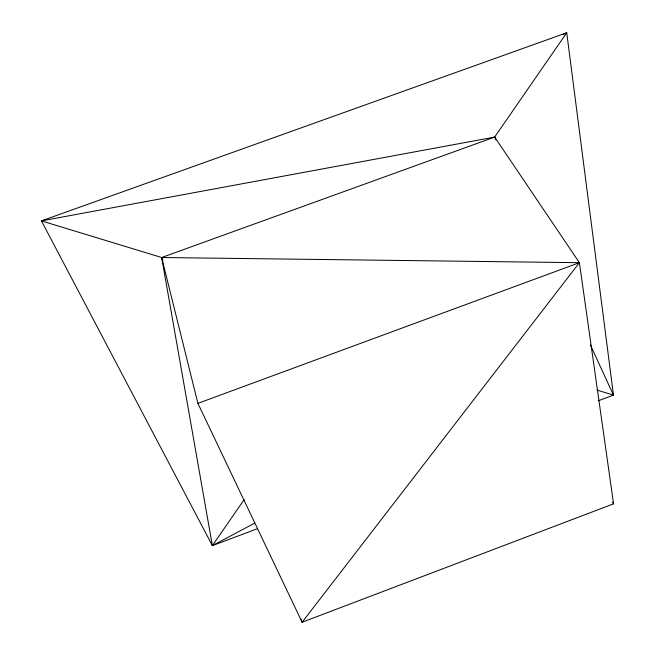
<?xml version="1.0" encoding="UTF-8"?>
<svg xmlns="http://www.w3.org/2000/svg" width="655" height="655" viewBox="0 0 655 655"><rect width="100%" height="100%" fill="white"/><g stroke="black" fill="none" stroke-linecap="round" stroke-linejoin="round"><path stroke-width="0.98" d="M598.154 400.86L613.473 395.112L566.731 32.75L41.437 220.891L212.367 545.623L244.168 499.593M44.434 220.244L41.437 220.891L161.662 257.513L494.648 137.075L566.731 32.75L563.071 34.559M41.437 220.891L494.648 137.075L579.397 262.688L302.094 622.25L197.892 403.357L161.662 257.513L579.397 262.688L613.563 503.842L302.094 622.25L301.251 619.311M162.923 260.297L161.662 257.513L212.367 545.623L254.738 523.124M212.367 545.623L257.358 528.741M197.892 403.357L579.397 262.688M596.967 390.085L613.473 395.112L590.392 344.988M612.548 502.066L613.563 503.842M494.648 137.075L495.933 139.859"/></g></svg>
